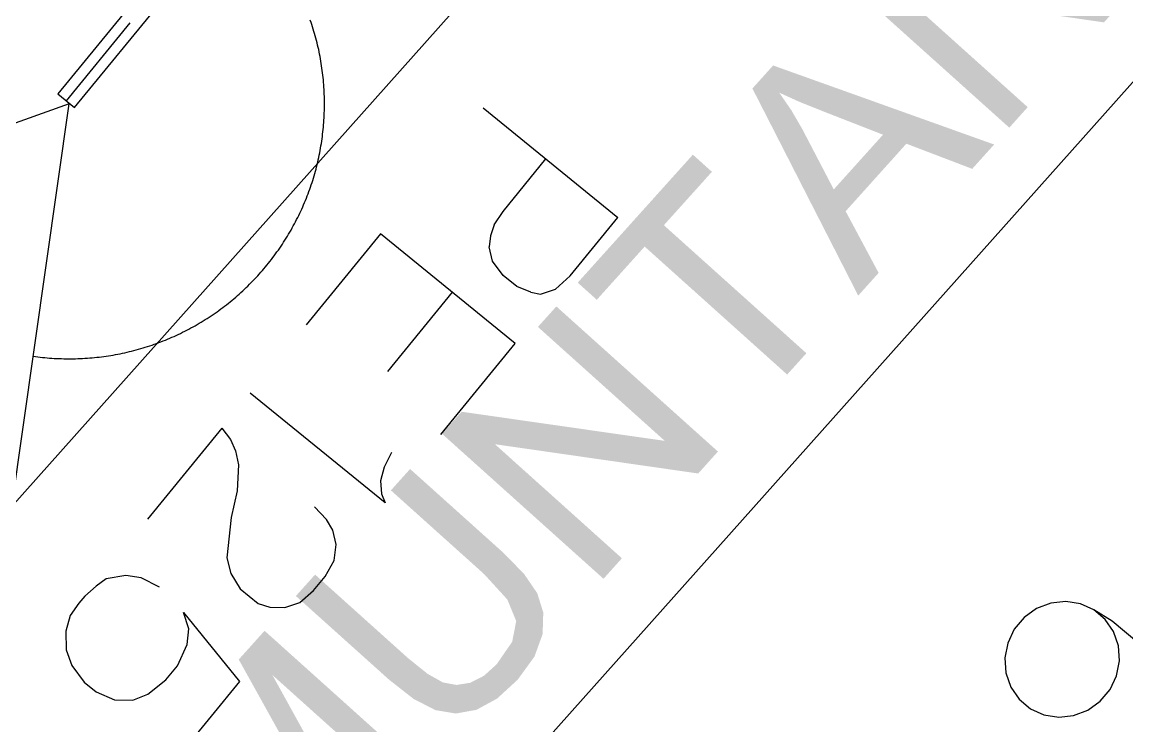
# Model space of a CAD drawing. Header units: inches. Extents: x 0.0008 to 0.0144, y 0.0003 to 0.0113.
# Drawn here: x 0.0101783 to 0.0104285, y 0.000872 to 0.0010315 of the extents above; entities that cross this region are included whole.
import ezdxf

# ---------------------------------------------------------------- set-up
doc = ezdxf.new("R2010")
doc.units = ezdxf.units.IN
doc.header["$MEASUREMENT"] = 0
doc.linetypes.add('STRICHPUNKT', pattern=[25.4, 12.7, -6.35, 0, -6.35])
doc.layers.add('Standard', color=7, linetype='Continuous')

# ---------------------------------------------------------------- blocks, each defined once
blk = doc.blocks.new('*U465')
at = {"color": 7, "linetype": 'ByBlock'}
for points in [[(0.2599227, 0.0222624), (0.259774, 0.0225301), (0.2599227, 0.0226956)], [(0.2599227, 0.0222624), (0.2599227, 0.0226956), (0.2599677, 0.0221814)], [(0.2599677, 0.0224408), (0.2599677, 0.0226551), (0.2600549, 0.0223624)], [(0.2600549, 0.0223624), (0.2600549, 0.0225767), (0.2601476, 0.0222791)], [(0.2599677, 0.0221814), (0.2599677, 0.0224408), (0.2600549, 0.0220244)], [(0.2601476, 0.0222791), (0.2601476, 0.0224934), (0.2601615, 0.0222667)], [(0.2601615, 0.0222667), (0.2601615, 0.022481), (0.2602207, 0.0222134)], [(0.2602207, 0.0222134), (0.2602207, 0.0224277), (0.2602516, 0.0221856)], [(0.2602516, 0.0221856), (0.2602516, 0.0223999), (0.2602807, 0.0221595)], [(0.2602807, 0.0221595), (0.2602807, 0.0223738), (0.2603252, 0.0221195)], [(0.2603252, 0.0221195), (0.2603252, 0.0223338), (0.2604032, 0.0220494)], [(0.2600549, 0.0220244), (0.2600549, 0.0222829), (0.2601476, 0.0218575)], [(0.2604032, 0.0220494), (0.2604032, 0.0222637), (0.2605029, 0.0219597)], [(0.2605029, 0.0219597), (0.2605029, 0.022174), (0.2607458, 0.0217414)], [(0.2601476, 0.0218575), (0.2601476, 0.0221149), (0.2601615, 0.0218327)], [(0.2601615, 0.0218327), (0.2601615, 0.0220898), (0.2602207, 0.021726)], [(0.2592917, 0.0216588), (0.2591253, 0.0218084), (0.2592917, 0.0219935)], [(0.2592917, 0.0216588), (0.2592917, 0.0219935), (0.25937, 0.0215884)], [(0.25937, 0.0218027), (0.25937, 0.0219595), (0.259774, 0.0216297)], [(0.259774, 0.0216297), (0.25937, 0.0219595), (0.259774, 0.0217841)], [(0.2602207, 0.021726), (0.2602207, 0.0219825), (0.2602516, 0.0216711)], [(0.2602516, 0.0216711), (0.2602516, 0.0219265), (0.2602807, 0.0216194)], [(0.2602807, 0.0216194), (0.2602807, 0.0218738), (0.2603252, 0.0215427)], [(0.25937, 0.0215884), (0.25937, 0.0218027), (0.259774, 0.0212253)], [(0.259774, 0.0216297), (0.259774, 0.0217841), (0.2599227, 0.021566)], [(0.2603252, 0.0213937), (0.2603252, 0.0217932), (0.2604032, 0.0213603)], [(0.2599227, 0.021566), (0.2599227, 0.0217196), (0.2599677, 0.0215467)], [(0.2599677, 0.0215467), (0.2599677, 0.0217), (0.2600549, 0.0215094)], [(0.2600549, 0.0215094), (0.2600549, 0.0216622), (0.2601476, 0.0214697)], [(0.2601476, 0.0214697), (0.2601476, 0.0216219), (0.2601615, 0.0214638)], [(0.2601615, 0.0214638), (0.2601615, 0.0216158), (0.2602207, 0.0214384)], [(0.2602207, 0.0214384), (0.2602207, 0.0215893), (0.2602516, 0.0214252)], [(0.2602516, 0.0214252), (0.2602516, 0.0215755), (0.2602807, 0.0214127)], [(0.2602807, 0.0214127), (0.2602807, 0.0215626), (0.2603252, 0.0213937)], [(0.259774, 0.0212253), (0.259774, 0.0214396), (0.2599227, 0.0210916)], [(0.2599227, 0.0210916), (0.2599227, 0.0213059), (0.2599677, 0.0210511)], [(0.2599677, 0.0210511), (0.2599677, 0.0212654), (0.2600549, 0.0209727)]]:
    blk.add_solid(points, dxfattribs=at)
at = {"color": 7, "linetype": 'ByBlock', "extrusion": (0, 0, -1)}
for points in [[(-0.2599677, 0.0221814), (-0.2599227, 0.0226956), (-0.2599677, 0.0226551)], [(-0.2600549, 0.0223624), (-0.2599677, 0.0226551), (-0.2600549, 0.0225767)], [(-0.2601476, 0.0222791), (-0.2600549, 0.0225767), (-0.2601476, 0.0224934)], [(-0.2600549, 0.0220244), (-0.2599677, 0.0224408), (-0.2600549, 0.0222829)], [(-0.2601615, 0.0222667), (-0.2601476, 0.0224934), (-0.2601615, 0.022481)], [(-0.2602207, 0.0222134), (-0.2601615, 0.022481), (-0.2602207, 0.0224277)], [(-0.2602516, 0.0221856), (-0.2602207, 0.0224277), (-0.2602516, 0.0223999)], [(-0.2602807, 0.0221595), (-0.2602516, 0.0223999), (-0.2602807, 0.0223738)], [(-0.2603252, 0.0221195), (-0.2602807, 0.0223738), (-0.2603252, 0.0223338)], [(-0.2604032, 0.0220494), (-0.2603252, 0.0223338), (-0.2604032, 0.0222637)], [(-0.2601476, 0.0218575), (-0.2600549, 0.0222829), (-0.2601476, 0.0221149)], [(-0.2605029, 0.0219597), (-0.2604032, 0.0222637), (-0.2605029, 0.022174)], [(-0.2607458, 0.0217414), (-0.2605029, 0.022174), (-0.2607458, 0.0219557)], [(-0.2601615, 0.0218327), (-0.2601476, 0.0221149), (-0.2601615, 0.0220898)], [(-0.2602207, 0.021726), (-0.2601615, 0.0220898), (-0.2602207, 0.0219825)], [(-0.25937, 0.0215884), (-0.2592917, 0.0219935), (-0.25937, 0.0219595)], [(-0.2602516, 0.0216711), (-0.2602207, 0.0219825), (-0.2602516, 0.0219265)], [(-0.2607458, 0.0217414), (-0.2607458, 0.0219557), (-0.2608524, 0.0218599)], [(-0.2602807, 0.0216194), (-0.2602516, 0.0219265), (-0.2602807, 0.0218738)], [(-0.2603252, 0.0215427), (-0.2602807, 0.0218738), (-0.2603252, 0.0217932)], [(-0.259774, 0.0212253), (-0.25937, 0.0218027), (-0.259774, 0.0214396)], [(-0.2599227, 0.021566), (-0.259774, 0.0217841), (-0.2599227, 0.0217196)], [(-0.2604032, 0.0213603), (-0.2603252, 0.0217932), (-0.2604032, 0.0216518)], [(-0.2599677, 0.0215467), (-0.2599227, 0.0217196), (-0.2599677, 0.0217)], [(-0.2600549, 0.0215094), (-0.2599677, 0.0217), (-0.2600549, 0.0216622)], [(-0.2601476, 0.0214697), (-0.2600549, 0.0216622), (-0.2601476, 0.0216219)], [(-0.2601615, 0.0214638), (-0.2601476, 0.0216219), (-0.2601615, 0.0216158)], [(-0.2602207, 0.0214384), (-0.2601615, 0.0216158), (-0.2602207, 0.0215893)], [(-0.2604032, 0.0213603), (-0.2604032, 0.0216518), (-0.2605029, 0.0214712)], [(-0.2602516, 0.0214252), (-0.2602207, 0.0215893), (-0.2602516, 0.0215755)], [(-0.2602807, 0.0214127), (-0.2602516, 0.0215755), (-0.2602807, 0.0215626)], [(-0.2603252, 0.0213937), (-0.2602807, 0.0215626), (-0.2603252, 0.0215427)], [(-0.2599227, 0.0210916), (-0.259774, 0.0214396), (-0.2599227, 0.0213059)], [(-0.2599677, 0.0210511), (-0.2599227, 0.0213059), (-0.2599677, 0.0212654)], [(-0.2600549, 0.0209727), (-0.2599677, 0.0212654), (-0.2600549, 0.021187)], [(-0.2600549, 0.0209727), (-0.2600549, 0.021187), (-0.2601476, 0.0210759)], [(-0.2601476, 0.0210759), (-0.2600549, 0.021187), (-0.2601476, 0.0211037)], [(-0.2601476, 0.0210759), (-0.2601476, 0.0211037), (-0.2601615, 0.0210913)]]:
    blk.add_solid(points, dxfattribs=at)
blk = doc.blocks.new('*U466')
at = {"color": 7, "linetype": 'ByBlock'}
for points in [[(0.2607498, 0.0234139), (0.2606495, 0.0235041), (0.2607498, 0.0236157)], [(0.2607601, 0.0234047), (0.2607498, 0.0236157), (0.2607601, 0.0236271)], [(0.2607498, 0.0234139), (0.2607498, 0.0236157), (0.2607601, 0.0234047)], [(0.2607601, 0.0234047), (0.2607601, 0.0236271), (0.2607798, 0.0233869)], [(0.2607798, 0.0233869), (0.2607798, 0.0236093), (0.2608603, 0.0233145)], [(0.2608603, 0.0233145), (0.2608603, 0.023537), (0.2609053, 0.0232742)], [(0.2609053, 0.0232742), (0.2609053, 0.0234966), (0.2609487, 0.0232351)], [(0.2609487, 0.0232351), (0.2609487, 0.0234575), (0.2610228, 0.0231685)], [(0.2610228, 0.0231685), (0.2610228, 0.0233909), (0.2610274, 0.0231644)], [(0.2610274, 0.0231644), (0.2610274, 0.0233868), (0.2611064, 0.0230934)], [(0.2611064, 0.0230934), (0.2611064, 0.0233158), (0.2611418, 0.0230616)], [(0.2611418, 0.0230616), (0.2611418, 0.023284), (0.261185, 0.0230227)], [(0.261185, 0.0230227), (0.261185, 0.0232451), (0.2611859, 0.0230219)], [(0.2611859, 0.0230219), (0.2611859, 0.0232443), (0.2612582, 0.0229426)], [(0.2612582, 0.0229426), (0.2612582, 0.0231793), (0.2612609, 0.0229397)], [(0.2612609, 0.0229397), (0.2612609, 0.0231769), (0.2612972, 0.0228999)], [(0.2612972, 0.0228999), (0.2612972, 0.0231443), (0.2613194, 0.0228756)], [(0.2613194, 0.0228756), (0.2613194, 0.0231216), (0.2613474, 0.0228077)], [(0.2613474, 0.0228077), (0.2613474, 0.0230929), (0.2613705, 0.0227515)], [(0.2602134, 0.0227965), (0.2601028, 0.0228959), (0.2602134, 0.023019)], [(0.2602134, 0.0227965), (0.2602134, 0.023019), (0.26064, 0.0224131)], [(0.2613705, 0.0224062), (0.2613474, 0.0226325), (0.2613705, 0.0227515)], [(0.26064, 0.0224131), (0.26064, 0.0226355), (0.2606495, 0.0224057)], [(0.2613474, 0.0223849), (0.2613194, 0.0225918), (0.2613474, 0.0226325)], [(0.2606495, 0.0224057), (0.2606495, 0.022627), (0.2607498, 0.0223269)], [(0.2613194, 0.0223592), (0.2612972, 0.0225596), (0.2613194, 0.0225918)], [(0.2607498, 0.0223269), (0.2607498, 0.0225368), (0.2607601, 0.0223189)], [(0.2607601, 0.0223189), (0.2607601, 0.0225286), (0.2607798, 0.0223034)], [(0.2607798, 0.0223034), (0.2607798, 0.0225127), (0.2608603, 0.022262)], [(0.2612582, 0.022304), (0.2611859, 0.0224374), (0.2612582, 0.0225028)], [(0.2612609, 0.0223054), (0.2612582, 0.0225028), (0.2612609, 0.0225067)], [(0.2612972, 0.0223388), (0.2612609, 0.0225067), (0.2612972, 0.0225596)], [(0.2608603, 0.022262), (0.2608603, 0.0224478), (0.2609053, 0.0222388)], [(0.2609053, 0.0222388), (0.2609053, 0.0224226), (0.2609487, 0.0222316)], [(0.2609487, 0.0222316), (0.2609487, 0.0223981), (0.2610228, 0.0222191)], [(0.2611064, 0.0222341), (0.2610274, 0.0223837), (0.2611064, 0.0223962)], [(0.2611418, 0.0222405), (0.2611064, 0.0223962), (0.2611418, 0.0224144)], [(0.261185, 0.0222641), (0.2611418, 0.0224144), (0.261185, 0.0224367)], [(0.2611859, 0.0222645), (0.261185, 0.0224367), (0.2611859, 0.0224374)]]:
    blk.add_solid(points, dxfattribs=at)
at = {"color": 7, "linetype": 'ByBlock', "extrusion": (0, 0, -1)}
for points in [[(-0.2607798, 0.0233869), (-0.2607601, 0.0236271), (-0.2607798, 0.0236093)], [(-0.2608603, 0.0233145), (-0.2607798, 0.0236093), (-0.2608603, 0.023537)], [(-0.2609053, 0.0232742), (-0.2608603, 0.023537), (-0.2609053, 0.0234966)], [(-0.2609487, 0.0232351), (-0.2609053, 0.0234966), (-0.2609487, 0.0234575)], [(-0.2610228, 0.0231685), (-0.2609487, 0.0234575), (-0.2610228, 0.0233909)], [(-0.2610274, 0.0231644), (-0.2610228, 0.0233909), (-0.2610274, 0.0233868)], [(-0.2611064, 0.0230934), (-0.2610274, 0.0233868), (-0.2611064, 0.0233158)], [(-0.2611418, 0.0230616), (-0.2611064, 0.0233158), (-0.2611418, 0.023284)], [(-0.261185, 0.0230227), (-0.2611418, 0.023284), (-0.261185, 0.0232451)], [(-0.2611859, 0.0230219), (-0.261185, 0.0232451), (-0.2611859, 0.0232443)], [(-0.2612582, 0.0229426), (-0.2611859, 0.0232443), (-0.2612582, 0.0231793)], [(-0.2612609, 0.0229397), (-0.2612582, 0.0231793), (-0.2612609, 0.0231769)], [(-0.2612972, 0.0228999), (-0.2612609, 0.0231769), (-0.2612972, 0.0231443)], [(-0.2613194, 0.0228756), (-0.2612972, 0.0231443), (-0.2613194, 0.0231216)], [(-0.2613474, 0.0228077), (-0.2613194, 0.0231216), (-0.2613474, 0.0230929)], [(-0.2613705, 0.0227515), (-0.2613474, 0.0230929), (-0.2613705, 0.0230692)], [(-0.26064, 0.0224131), (-0.2602134, 0.023019), (-0.26064, 0.0226355)], [(-0.2613705, 0.0224062), (-0.2613705, 0.0230692), (-0.2613789, 0.0224139)], [(-0.2613789, 0.0224139), (-0.2613705, 0.0230692), (-0.2613789, 0.0230606)], [(-0.2613789, 0.0224139), (-0.2613789, 0.0230606), (-0.2614154, 0.0224641)], [(-0.2614154, 0.0224641), (-0.2613789, 0.0230606), (-0.2614154, 0.0230232)], [(-0.2614154, 0.0224641), (-0.2614154, 0.0230232), (-0.2614757, 0.0225471)], [(-0.2614757, 0.0225471), (-0.2614154, 0.0230232), (-0.2614757, 0.0229351)], [(-0.2614757, 0.0225471), (-0.2614757, 0.0229351), (-0.2614912, 0.0225901)], [(-0.2614912, 0.0225901), (-0.2614757, 0.0229351), (-0.2614912, 0.0229125)], [(-0.2614912, 0.0225901), (-0.2614912, 0.0229125), (-0.2615225, 0.0226768)], [(-0.2615225, 0.0226768), (-0.2614912, 0.0229125), (-0.2615225, 0.0228128)], [(-0.2615225, 0.0226768), (-0.2615225, 0.0228128), (-0.2615262, 0.0228009)], [(-0.2606495, 0.0224057), (-0.26064, 0.0226355), (-0.2606495, 0.022627)], [(-0.2613474, 0.0223849), (-0.2613474, 0.0226325), (-0.2613705, 0.0224062)], [(-0.2607498, 0.0223269), (-0.2606495, 0.022627), (-0.2607498, 0.0225368)], [(-0.2613194, 0.0223592), (-0.2613194, 0.0225918), (-0.2613474, 0.0223849)], [(-0.2607601, 0.0223189), (-0.2607498, 0.0225368), (-0.2607601, 0.0225286)], [(-0.2607798, 0.0223034), (-0.2607601, 0.0225286), (-0.2607798, 0.0225127)], [(-0.2608603, 0.022262), (-0.2607798, 0.0225127), (-0.2608603, 0.0224478)], [(-0.2612582, 0.022304), (-0.2612582, 0.0225028), (-0.2612609, 0.0223054)], [(-0.2612609, 0.0223054), (-0.2612609, 0.0225067), (-0.2612972, 0.0223388)], [(-0.2612972, 0.0223388), (-0.2612972, 0.0225596), (-0.2613194, 0.0223592)], [(-0.2609053, 0.0222388), (-0.2608603, 0.0224478), (-0.2609053, 0.0224226)], [(-0.2609487, 0.0222316), (-0.2609053, 0.0224226), (-0.2609487, 0.0223981)], [(-0.2610228, 0.0222191), (-0.2609487, 0.0223981), (-0.2610228, 0.0223845)], [(-0.2610228, 0.0222191), (-0.2610228, 0.0223845), (-0.2610274, 0.0222199)], [(-0.2610274, 0.0222199), (-0.2610228, 0.0223845), (-0.2610274, 0.0223837)], [(-0.2610274, 0.0222199), (-0.2610274, 0.0223837), (-0.2611064, 0.0222341)], [(-0.2611064, 0.0222341), (-0.2611064, 0.0223962), (-0.2611418, 0.0222405)], [(-0.2611418, 0.0222405), (-0.2611418, 0.0224144), (-0.261185, 0.0222641)], [(-0.261185, 0.0222641), (-0.261185, 0.0224367), (-0.2611859, 0.0222645)], [(-0.2611859, 0.0222645), (-0.2611859, 0.0224374), (-0.2612582, 0.022304)]]:
    blk.add_solid(points, dxfattribs=at)
blk = doc.blocks.new('*U467')
at = {"color": 7, "linetype": 'ByBlock'}
for points in [[(0.2616014, 0.0243497), (0.2614953, 0.0244451), (0.2616014, 0.0245631)], [(0.2616014, 0.0243497), (0.2616014, 0.0245631), (0.2618726, 0.0241059)], [(0.2618726, 0.0241059), (0.2618726, 0.0243194), (0.2619787, 0.0240105)], [(0.2619787, 0.0240105), (0.2619787, 0.024224), (0.2622252, 0.023789)], [(0.2622252, 0.0236289), (0.2622252, 0.0240024), (0.2624176, 0.0236012)], [(0.2610564, 0.0237285), (0.2609429, 0.0238306), (0.2610564, 0.0239569)], [(0.2610564, 0.0237285), (0.2610564, 0.0239569), (0.2612482, 0.0235562)], [(0.2612482, 0.0237697), (0.2612482, 0.0239293), (0.2614953, 0.0237341)], [(0.2614953, 0.0237341), (0.2612482, 0.0239293), (0.2614953, 0.0238938)], [(0.2614953, 0.0237341), (0.2614953, 0.0238938), (0.2616014, 0.0237188)], [(0.2616014, 0.0237188), (0.2616014, 0.0238786), (0.2618726, 0.0236797)], [(0.2618726, 0.0236797), (0.2616014, 0.0238786), (0.2618726, 0.0238396)], [(0.2618726, 0.0236797), (0.2618726, 0.0238396), (0.2619787, 0.0236644)], [(0.2619787, 0.0236644), (0.2619787, 0.0238244), (0.2622252, 0.0236289)], [(0.2622252, 0.0236289), (0.2619787, 0.0238244), (0.2622252, 0.023789)], [(0.2612482, 0.0235562), (0.2612482, 0.0237697), (0.2614953, 0.0233341)], [(0.2614953, 0.0233341), (0.2614953, 0.0235475), (0.2616014, 0.0232387)], [(0.2616014, 0.0232387), (0.2616014, 0.0234522), (0.2618726, 0.022995)]]:
    blk.add_solid(points, dxfattribs=at)
at = {"color": 7, "linetype": 'ByBlock', "extrusion": (0, 0, -1)}
for points in [[(-0.2618726, 0.0241059), (-0.2616014, 0.0245631), (-0.2618726, 0.0243194)], [(-0.2619787, 0.0240105), (-0.2618726, 0.0243194), (-0.2619787, 0.024224)], [(-0.2622252, 0.023789), (-0.2619787, 0.024224), (-0.2622252, 0.0240024)], [(-0.2624176, 0.0236012), (-0.2622252, 0.0240024), (-0.2624176, 0.0238295)], [(-0.2612482, 0.0235562), (-0.2610564, 0.0239569), (-0.2612482, 0.0239293)], [(-0.2616014, 0.0237188), (-0.2614953, 0.0238938), (-0.2616014, 0.0238786)], [(-0.2619787, 0.0236644), (-0.2618726, 0.0238396), (-0.2619787, 0.0238244)], [(-0.2624176, 0.0236012), (-0.2624176, 0.0238295), (-0.2625311, 0.0237275)], [(-0.2614953, 0.0233341), (-0.2612482, 0.0237697), (-0.2614953, 0.0235475)], [(-0.2616014, 0.0232387), (-0.2614953, 0.0235475), (-0.2616014, 0.0234522)], [(-0.2618726, 0.022995), (-0.2616014, 0.0234522), (-0.2618726, 0.0232084)], [(-0.2618726, 0.022995), (-0.2618726, 0.0232084), (-0.2619787, 0.023113)]]:
    blk.add_solid(points, dxfattribs=at)
blk = doc.blocks.new('*U468')
at = {"color": 7, "linetype": 'ByBlock'}
for points in [[(0.2623868, 0.0252162), (0.26222, 0.0252514), (0.2623868, 0.0254369)], [(0.26222, 0.0248083), (0.2621095, 0.0251283), (0.26222, 0.0252514)], [(0.2621095, 0.0249077), (0.2621095, 0.0251283), (0.26222, 0.0248083)], [(0.26222, 0.0248083), (0.26222, 0.0250307), (0.2623868, 0.0246584)], [(0.2618341, 0.0246014), (0.2618341, 0.024822), (0.2621095, 0.0249077)], [(0.2623868, 0.0246584), (0.2623868, 0.0248808), (0.2624965, 0.0245598)], [(0.2618341, 0.0246014), (0.2617244, 0.0247), (0.2618341, 0.024822)], [(0.2624965, 0.0245598), (0.2624965, 0.0247822), (0.2629294, 0.0241707)]]:
    blk.add_solid(points, dxfattribs=at)
at = {"color": 7, "linetype": 'ByBlock', "extrusion": (0, 0, -1)}
for points in [[(-0.2623868, 0.0252162), (-0.2623868, 0.0254369), (-0.2624965, 0.0253383)], [(-0.26222, 0.0250307), (-0.26222, 0.0252514), (-0.2623868, 0.0252162)], [(-0.2621095, 0.0249077), (-0.2618341, 0.024822), (-0.2621095, 0.0251283)], [(-0.2623868, 0.0246584), (-0.26222, 0.0250307), (-0.2623868, 0.0248808)], [(-0.2624965, 0.0245598), (-0.2623868, 0.0248808), (-0.2624965, 0.0247822)], [(-0.2629294, 0.0241707), (-0.2624965, 0.0247822), (-0.2629294, 0.0243931)], [(-0.2629294, 0.0241707), (-0.2629294, 0.0243931), (-0.26304, 0.0242937)]]:
    blk.add_solid(points, dxfattribs=at)
blk = doc.blocks.new('*U469')
at = {"color": 7, "linetype": 'ByBlock'}
for points in [[(0.2628485, 0.0255848), (0.2627294, 0.025818), (0.2628485, 0.0259505)], [(0.2628485, 0.0255848), (0.2628485, 0.0259505), (0.262884, 0.0255152)], [(0.262884, 0.0257937), (0.262884, 0.0259378), (0.262954, 0.0257619)], [(0.262954, 0.0257619), (0.262954, 0.0259127), (0.2629948, 0.0257434)], [(0.2629948, 0.0257434), (0.2629948, 0.0258982), (0.2630165, 0.0257346)], [(0.2630165, 0.0257346), (0.2630165, 0.0258904), (0.263136, 0.0256864)], [(0.263136, 0.0256864), (0.263136, 0.0258476), (0.2631975, 0.0256625)], [(0.2631975, 0.0256625), (0.2631975, 0.0258256), (0.2632658, 0.0256358)], [(0.262884, 0.0255152), (0.262884, 0.0257937), (0.262954, 0.025378)], [(0.2632658, 0.0256358), (0.2632658, 0.0258012), (0.2633382, 0.0256076)], [(0.2633382, 0.0256076), (0.2633382, 0.0257753), (0.2634556, 0.0255618)], [(0.262954, 0.025378), (0.262954, 0.0256918), (0.2629948, 0.0252981)], [(0.2634556, 0.0255618), (0.2634556, 0.0257333), (0.2634807, 0.025552)], [(0.2629948, 0.0252981), (0.2629948, 0.0256215), (0.2630165, 0.0252555)], [(0.2636152, 0.0255), (0.2636152, 0.0256761), (0.2639941, 0.0253552)], [(0.2639941, 0.0253552), (0.2636152, 0.0256761), (0.2639941, 0.0255405)], [(0.2630165, 0.0252555), (0.2630165, 0.025584), (0.263136, 0.0250214)], [(0.2634556, 0.0253223), (0.2633382, 0.0253933), (0.2634556, 0.0255239)], [(0.2634807, 0.0253503), (0.2634556, 0.0255239), (0.2634807, 0.025552)], [(0.2633382, 0.0251917), (0.2632658, 0.0253128), (0.2633382, 0.0253933)], [(0.263136, 0.0250214), (0.263136, 0.0253547), (0.2631975, 0.0249011)], [(0.2632658, 0.0247672), (0.2631975, 0.0252368), (0.2632658, 0.0253128)], [(0.2631975, 0.0249011), (0.2631975, 0.0252368), (0.2632658, 0.0247672)], [(0.2632658, 0.0247672), (0.2632658, 0.0251112), (0.2633382, 0.0246254)]]:
    blk.add_solid(points, dxfattribs=at)
at = {"color": 7, "linetype": 'ByBlock', "extrusion": (0, 0, -1)}
for points in [[(-0.262884, 0.0255152), (-0.2628485, 0.0259505), (-0.262884, 0.0259378)], [(-0.262954, 0.0257619), (-0.262884, 0.0259378), (-0.262954, 0.0259127)], [(-0.2629948, 0.0257434), (-0.262954, 0.0259127), (-0.2629948, 0.0258982)], [(-0.2630165, 0.0257346), (-0.2629948, 0.0258982), (-0.2630165, 0.0258904)], [(-0.263136, 0.0256864), (-0.2630165, 0.0258904), (-0.263136, 0.0258476)], [(-0.2631975, 0.0256625), (-0.263136, 0.0258476), (-0.2631975, 0.0258256)], [(-0.2632658, 0.0256358), (-0.2631975, 0.0258256), (-0.2632658, 0.0258012)], [(-0.262954, 0.025378), (-0.262884, 0.0257937), (-0.262954, 0.0256918)], [(-0.2633382, 0.0256076), (-0.2632658, 0.0258012), (-0.2633382, 0.0257753)], [(-0.2634556, 0.0255618), (-0.2633382, 0.0257753), (-0.2634556, 0.0257333)], [(-0.2629948, 0.0252981), (-0.262954, 0.0256918), (-0.2629948, 0.0256215)], [(-0.2634807, 0.025552), (-0.2634556, 0.0257333), (-0.2634807, 0.0257243)], [(-0.2634807, 0.0253503), (-0.2634807, 0.0257243), (-0.2636152, 0.0255)], [(-0.2636152, 0.0255), (-0.2634807, 0.0257243), (-0.2636152, 0.0256761)], [(-0.2630165, 0.0252555), (-0.2629948, 0.0256215), (-0.2630165, 0.025584)], [(-0.263136, 0.0250214), (-0.2630165, 0.025584), (-0.263136, 0.0253547)], [(-0.2634556, 0.0253223), (-0.2634556, 0.0255239), (-0.2634807, 0.0253503)], [(-0.2639941, 0.0253552), (-0.2639941, 0.0255405), (-0.2641202, 0.0254954)], [(-0.2633382, 0.0251917), (-0.2633382, 0.0253933), (-0.2634556, 0.0253223)], [(-0.2631975, 0.0249011), (-0.263136, 0.0253547), (-0.2631975, 0.0252368)], [(-0.2632658, 0.0251112), (-0.2632658, 0.0253128), (-0.2633382, 0.0251917)], [(-0.2633382, 0.0246254), (-0.2632658, 0.0251112), (-0.2633382, 0.0249758)], [(-0.2633382, 0.0246254), (-0.2633382, 0.0249758), (-0.2634556, 0.0247561)]]:
    blk.add_solid(points, dxfattribs=at)
blk = doc.blocks.new('*U470')
at = {"color": 7, "linetype": 'ByBlock'}
for points in [[(0.2639361, 0.0269471), (0.26383, 0.0270425), (0.2639361, 0.0271606)], [(0.2639361, 0.0269471), (0.2639361, 0.0271606), (0.2642073, 0.0267034)], [(0.2642073, 0.0267034), (0.2642073, 0.0269168), (0.2643134, 0.026608)], [(0.2643134, 0.026608), (0.2643134, 0.0268214), (0.2645599, 0.0263864)], [(0.2645599, 0.0262264), (0.2645599, 0.0265998), (0.2647523, 0.0261987)], [(0.2633912, 0.026326), (0.2632777, 0.026428), (0.2633912, 0.0265543)], [(0.2633912, 0.026326), (0.2633912, 0.0265543), (0.2635829, 0.0261536)], [(0.2635829, 0.0263671), (0.2635829, 0.0265267), (0.26383, 0.0263315)], [(0.26383, 0.0263315), (0.2635829, 0.0265267), (0.26383, 0.0264912)], [(0.26383, 0.0263315), (0.26383, 0.0264912), (0.2639361, 0.0263162)], [(0.2639361, 0.0263162), (0.2639361, 0.026476), (0.2642073, 0.0262772)], [(0.2642073, 0.0262772), (0.2639361, 0.026476), (0.2642073, 0.026437)], [(0.2642073, 0.0262772), (0.2642073, 0.026437), (0.2643134, 0.0262619)], [(0.2643134, 0.0262619), (0.2643134, 0.0264218), (0.2645599, 0.0262264)], [(0.2645599, 0.0262264), (0.2643134, 0.0264218), (0.2645599, 0.0263864)], [(0.2635829, 0.0261536), (0.2635829, 0.0263671), (0.26383, 0.0259315)], [(0.26383, 0.0259315), (0.26383, 0.026145), (0.2639361, 0.0258361)], [(0.2639361, 0.0258361), (0.2639361, 0.0260496), (0.2642073, 0.0255924)]]:
    blk.add_solid(points, dxfattribs=at)
at = {"color": 7, "linetype": 'ByBlock', "extrusion": (0, 0, -1)}
for points in [[(-0.2642073, 0.0267034), (-0.2639361, 0.0271606), (-0.2642073, 0.0269168)], [(-0.2643134, 0.026608), (-0.2642073, 0.0269168), (-0.2643134, 0.0268214)], [(-0.2645599, 0.0263864), (-0.2643134, 0.0268214), (-0.2645599, 0.0265998)], [(-0.2647523, 0.0261987), (-0.2645599, 0.0265998), (-0.2647523, 0.026427)], [(-0.2635829, 0.0261536), (-0.2633912, 0.0265543), (-0.2635829, 0.0265267)], [(-0.2639361, 0.0263162), (-0.26383, 0.0264912), (-0.2639361, 0.026476)], [(-0.2643134, 0.0262619), (-0.2642073, 0.026437), (-0.2643134, 0.0264218)], [(-0.2647523, 0.0261987), (-0.2647523, 0.026427), (-0.2648658, 0.0263249)], [(-0.26383, 0.0259315), (-0.2635829, 0.0263671), (-0.26383, 0.026145)], [(-0.2639361, 0.0258361), (-0.26383, 0.026145), (-0.2639361, 0.0260496)], [(-0.2642073, 0.0255924), (-0.2639361, 0.0260496), (-0.2642073, 0.0258058)], [(-0.2642073, 0.0255924), (-0.2642073, 0.0258058), (-0.2643134, 0.0257104)]]:
    blk.add_solid(points, dxfattribs=at)

msp = doc.modelspace()

# ---------------------------------------------------------------- linework, layer by layer
at = {"layer": 'Standard', "color": 4, "linetype": 'STRICHPUNKT'}
msp.add_line((0.01000632, 0.00054262), (0.01431137, 0.00537433), dxfattribs=at)
at = {"layer": 'Standard', "color": 2, "linetype": 'ByBlock'}
msp.add_line((0.01303931, 0.00413544), (0.00992559, 0.0006408), dxfattribs=at)
at = {"layer": 'Standard', "color": 51, "linetype": 'ByBlock'}
for p, q in [((0.01019015, 0.00101212), (0.0103983, 0.00126673)), ((0.01034202, 0.00120565), (0.01018634, 0.00101523)), ((0.01024371, 0.00103145), (0.01024354, 0.00103195)), ((0.01024388, 0.00103094), (0.01024371, 0.00103145)), ((0.01024405, 0.00103043), (0.01024388, 0.00103094)), ((0.01024421, 0.00102992), (0.01024405, 0.00103043)), ((0.01024436, 0.00102941), (0.01024421, 0.00102992)), ((0.01024451, 0.00102889), (0.01024436, 0.00102941)), ((0.01024466, 0.00102838), (0.01024451, 0.00102889)), ((0.0102448, 0.00102786), (0.01024466, 0.00102838)), ((0.01024493, 0.00102734), (0.0102448, 0.00102786)), ((0.01024506, 0.00102682), (0.01024493, 0.00102734)), ((0.01024519, 0.0010263), (0.01024506, 0.00102682)), ((0.01024531, 0.00102578), (0.01024519, 0.0010263)), ((0.01024543, 0.00102526), (0.01024531, 0.00102578)), ((0.01024554, 0.00102473), (0.01024543, 0.00102526)), ((0.01024564, 0.00102421), (0.01024554, 0.00102473)), ((0.01024574, 0.00102368), (0.01024564, 0.00102421)), ((0.01024584, 0.00102316), (0.01024574, 0.00102368)), ((0.01024593, 0.00102263), (0.01024584, 0.00102316)), ((0.01024602, 0.0010221), (0.01024593, 0.00102263)), ((0.0102461, 0.00102157), (0.01024602, 0.0010221)), ((0.01024618, 0.00102104), (0.0102461, 0.00102157)), ((0.01024625, 0.00102051), (0.01024618, 0.00102104)), ((0.01024632, 0.00101998), (0.01024625, 0.00102051)), ((0.01024638, 0.00101945), (0.01024632, 0.00101998)), ((0.01024644, 0.00101891), (0.01024638, 0.00101945)), ((0.01024649, 0.00101838), (0.01024644, 0.00101891)), ((0.01024654, 0.00101785), (0.01024649, 0.00101838)), ((0.01024658, 0.00101731), (0.01024654, 0.00101785)), ((0.01024662, 0.00101678), (0.01024658, 0.00101731)), ((0.01024665, 0.00101624), (0.01024662, 0.00101678)), ((0.01024668, 0.00101571), (0.01024665, 0.00101624)), ((0.01018634, 0.00101523), (0.01019015, 0.00101212)), ((0.0102467, 0.00101518), (0.01024668, 0.00101571)), ((0.01024672, 0.00101464), (0.0102467, 0.00101518)), ((0.01024673, 0.0010141), (0.01024672, 0.00101464)), ((0.01024674, 0.00101357), (0.01024673, 0.0010141)), ((0.01024675, 0.00101303), (0.01024674, 0.00101357)), ((0.01018895, 0.00101297), (0.01008423, 0.00097551)), ((0.01017318, 0.000903), (0.01018895, 0.00101297)), ((0.01024671, 0.00101089), (0.01024672, 0.00101143)), ((0.01024672, 0.00101143), (0.01024674, 0.00101196)), ((0.01024674, 0.0010125), (0.01024675, 0.00101303)), ((0.01024674, 0.00101196), (0.01024674, 0.0010125)), ((0.01028268, 0.0010121), (0.0103132, 0.00098722)), ((0.01024655, 0.00100822), (0.01024659, 0.00100875)), ((0.01024659, 0.00100875), (0.01024663, 0.00100929)), ((0.01024663, 0.00100929), (0.01024666, 0.00100982)), ((0.01024666, 0.00100982), (0.01024669, 0.00101036)), ((0.01024669, 0.00101036), (0.01024671, 0.00101089)), ((0.01024627, 0.00100556), (0.01024633, 0.00100609)), ((0.01024633, 0.00100609), (0.01024639, 0.00100662)), ((0.01024639, 0.00100662), (0.01024645, 0.00100715)), ((0.01024645, 0.00100715), (0.0102465, 0.00100769)), ((0.0102465, 0.00100769), (0.01024655, 0.00100822)), ((0.01024595, 0.00100344), (0.01024604, 0.00100397)), ((0.01024604, 0.00100397), (0.01024612, 0.0010045)), ((0.01024612, 0.0010045), (0.0102462, 0.00100503)), ((0.0102462, 0.00100503), (0.01024627, 0.00100556)), ((0.01024545, 0.00100081), (0.01024556, 0.00100133)), ((0.01024556, 0.00100133), (0.01024567, 0.00100186)), ((0.01024567, 0.00100186), (0.01024577, 0.00100238)), ((0.01024577, 0.00100238), (0.01024586, 0.00100291)), ((0.01024586, 0.00100291), (0.01024595, 0.00100344)), ((0.01024483, 0.0009982), (0.01024496, 0.00099872)), ((0.01024496, 0.00099872), (0.01024509, 0.00099924)), ((0.01024509, 0.00099924), (0.01024522, 0.00099976)), ((0.01024522, 0.00099976), (0.01024534, 0.00100028)), ((0.01024534, 0.00100028), (0.01024545, 0.00100081)), ((0.01028722, 0.00098859), (0.01029692, 0.00100049)), ((0.01024408, 0.00099563), (0.01024424, 0.00099614)), ((0.01024424, 0.00099614), (0.01024439, 0.00099666)), ((0.01024439, 0.00099666), (0.01024454, 0.00099717)), ((0.01024454, 0.00099717), (0.01024469, 0.00099769)), ((0.01024469, 0.00099769), (0.01024483, 0.0009982)), ((0.01024322, 0.0009931), (0.0102434, 0.0009936)), ((0.0102434, 0.0009936), (0.01024358, 0.00099411)), ((0.01024358, 0.00099411), (0.01024375, 0.00099461)), ((0.01024375, 0.00099461), (0.01024392, 0.00099512)), ((0.01024392, 0.00099512), (0.01024408, 0.00099563)), ((0.01024224, 0.00099061), (0.01024245, 0.0009911)), ((0.01024245, 0.0009911), (0.01024265, 0.0009916)), ((0.01024265, 0.0009916), (0.01024284, 0.0009921)), ((0.01024284, 0.0009921), (0.01024303, 0.0009926)), ((0.01024303, 0.0009926), (0.01024322, 0.0009931)), ((0.01024115, 0.00098816), (0.01024138, 0.00098865)), ((0.01024138, 0.00098865), (0.0102416, 0.00098913)), ((0.0102416, 0.00098913), (0.01024182, 0.00098962)), ((0.01024182, 0.00098962), (0.01024203, 0.00099011)), ((0.01024203, 0.00099011), (0.01024224, 0.00099061)), ((0.01028521, 0.00098552), (0.01028722, 0.00098859)), ((0.01023994, 0.00098577), (0.01024019, 0.00098624)), ((0.01024019, 0.00098624), (0.01024044, 0.00098672)), ((0.01024044, 0.00098672), (0.01024068, 0.0009872)), ((0.01024068, 0.0009872), (0.01024092, 0.00098768)), ((0.01024092, 0.00098768), (0.01024115, 0.00098816)), ((0.01030242, 0.000974), (0.0103132, 0.00098722)), ((0.01023863, 0.00098344), (0.0102389, 0.0009839)), ((0.0102389, 0.0009839), (0.01023917, 0.00098436)), ((0.01023917, 0.00098436), (0.01023943, 0.00098483)), ((0.01023943, 0.00098483), (0.01023969, 0.0009853)), ((0.01023969, 0.0009853), (0.01023994, 0.00098577)), ((0.0102594, 0.00098353), (0.01024258, 0.0009629)), ((0.01028991, 0.00095866), (0.0102594, 0.00098353)), ((0.01028521, 0.00098552), (0.01028436, 0.00098308)), ((0.01023691, 0.00098072), (0.01023721, 0.00098117)), ((0.01023721, 0.00098117), (0.0102375, 0.00098162)), ((0.0102375, 0.00098162), (0.01023779, 0.00098207)), ((0.01023779, 0.00098207), (0.01023807, 0.00098252)), ((0.01023807, 0.00098252), (0.01023835, 0.00098298)), ((0.01023835, 0.00098298), (0.01023863, 0.00098344)), ((0.01028436, 0.00098308), (0.01028408, 0.00098058)), ((0.01023504, 0.00097811), (0.01023536, 0.00097854)), ((0.01023536, 0.00097854), (0.01023568, 0.00097897)), ((0.01023568, 0.00097897), (0.01023599, 0.0009794)), ((0.01023599, 0.0009794), (0.0102363, 0.00097984)), ((0.0102363, 0.00097984), (0.01023661, 0.00098028)), ((0.01023661, 0.00098028), (0.01023691, 0.00098072)), ((0.01028482, 0.00097734), (0.01028408, 0.00098058)), ((0.01023304, 0.0009756), (0.01023338, 0.00097601)), ((0.01023338, 0.00097601), (0.01023372, 0.00097642)), ((0.01023372, 0.00097642), (0.01023406, 0.00097684)), ((0.01023406, 0.00097684), (0.01023439, 0.00097726)), ((0.01023439, 0.00097726), (0.01023472, 0.00097768)), ((0.01023472, 0.00097768), (0.01023504, 0.00097811)), ((0.01028723, 0.00097406), (0.01028482, 0.00097734)), ((0.01023089, 0.00097321), (0.01023126, 0.0009736)), ((0.01023126, 0.0009736), (0.01023162, 0.00097399)), ((0.01023162, 0.00097399), (0.01023198, 0.00097439)), ((0.01023198, 0.00097439), (0.01023233, 0.00097479)), ((0.01023233, 0.00097479), (0.01023269, 0.00097519)), ((0.01023269, 0.00097519), (0.01023304, 0.0009756)), ((0.01029028, 0.00097157), (0.01028723, 0.00097406)), ((0.01029911, 0.00097098), (0.01030242, 0.000974)), ((0.01022862, 0.00097094), (0.010229, 0.00097131)), ((0.010229, 0.00097131), (0.01022939, 0.00097168)), ((0.01022939, 0.00097168), (0.01022977, 0.00097206)), ((0.01022977, 0.00097206), (0.01023015, 0.00097244)), ((0.01023015, 0.00097244), (0.01023052, 0.00097282)), ((0.01023052, 0.00097282), (0.01023089, 0.00097321)), ((0.01029347, 0.00097029), (0.01029028, 0.00097157)), ((0.01029795, 0.0009706), (0.01029911, 0.00097098)), ((0.01022581, 0.00096846), (0.01022622, 0.0009688)), ((0.01022622, 0.0009688), (0.01022663, 0.00096915)), ((0.01022663, 0.00096915), (0.01022703, 0.0009695)), ((0.01022703, 0.0009695), (0.01022743, 0.00096985)), ((0.01022743, 0.00096985), (0.01022783, 0.00097021)), ((0.01022783, 0.00097021), (0.01022822, 0.00097057)), ((0.01022822, 0.00097057), (0.01022862, 0.00097094)), ((0.01027567, 0.00097027), (0.01026101, 0.00095228)), ((0.01029347, 0.00097029), (0.01029564, 0.00096984)), ((0.01029564, 0.00096984), (0.01029795, 0.0009706)), ((0.01022241, 0.00096585), (0.01022284, 0.00096616)), ((0.01022284, 0.00096616), (0.01022328, 0.00096648)), ((0.01022328, 0.00096648), (0.01022371, 0.0009668)), ((0.01022371, 0.0009668), (0.01022413, 0.00096712)), ((0.01022413, 0.00096712), (0.01022456, 0.00096745)), ((0.01022456, 0.00096745), (0.01022498, 0.00096778)), ((0.01022498, 0.00096778), (0.01022539, 0.00096812)), ((0.01022539, 0.00096812), (0.01022581, 0.00096846)), ((0.01021837, 0.00096323), (0.01021883, 0.0009635)), ((0.01021883, 0.0009635), (0.01021928, 0.00096378)), ((0.01021928, 0.00096378), (0.01021974, 0.00096406)), ((0.01021974, 0.00096406), (0.01022019, 0.00096435)), ((0.01022019, 0.00096435), (0.01022064, 0.00096464)), ((0.01022064, 0.00096464), (0.01022109, 0.00096494)), ((0.01022109, 0.00096494), (0.01022153, 0.00096524)), ((0.01022153, 0.00096524), (0.01022197, 0.00096554)), ((0.01022197, 0.00096554), (0.01022241, 0.00096585)), ((0.01021412, 0.00096095), (0.0102146, 0.00096118)), ((0.0102146, 0.00096118), (0.01021508, 0.00096142)), ((0.01021508, 0.00096142), (0.01021556, 0.00096167)), ((0.01021556, 0.00096167), (0.01021603, 0.00096192)), ((0.01021603, 0.00096192), (0.0102165, 0.00096217)), ((0.0102165, 0.00096217), (0.01021697, 0.00096243)), ((0.01021697, 0.00096243), (0.01021744, 0.00096269)), ((0.01021744, 0.00096269), (0.01021791, 0.00096296)), ((0.01021791, 0.00096296), (0.01021837, 0.00096323)), ((0.01020769, 0.0009583), (0.01020819, 0.00095848)), ((0.01020819, 0.00095848), (0.0102087, 0.00095866)), ((0.0102087, 0.00095866), (0.0102092, 0.00095884)), ((0.0102092, 0.00095884), (0.0102097, 0.00095903)), ((0.0102097, 0.00095903), (0.0102102, 0.00095923)), ((0.0102102, 0.00095923), (0.0102107, 0.00095943)), ((0.0102107, 0.00095943), (0.01021119, 0.00095963)), ((0.01021119, 0.00095963), (0.01021168, 0.00095984)), ((0.01021168, 0.00095984), (0.01021218, 0.00096005)), ((0.01021218, 0.00096005), (0.01021267, 0.00096027)), ((0.01021267, 0.00096027), (0.01021315, 0.00096049)), ((0.01021315, 0.00096049), (0.01021364, 0.00096072)), ((0.01021364, 0.00096072), (0.01021412, 0.00096095)), ((0.0102731, 0.00093803), (0.01028991, 0.00095866)), ((0.01019835, 0.00095595), (0.01019888, 0.00095604)), ((0.01019888, 0.00095604), (0.01019941, 0.00095613)), ((0.01019941, 0.00095613), (0.01019993, 0.00095623)), ((0.01019993, 0.00095623), (0.01020046, 0.00095634)), ((0.01020046, 0.00095634), (0.01020098, 0.00095645)), ((0.01020098, 0.00095645), (0.0102015, 0.00095656)), ((0.0102015, 0.00095656), (0.01020203, 0.00095668)), ((0.01020203, 0.00095668), (0.01020255, 0.0009568)), ((0.01020255, 0.0009568), (0.01020307, 0.00095693)), ((0.01020307, 0.00095693), (0.01020359, 0.00095706)), ((0.01020359, 0.00095706), (0.0102041, 0.0009572)), ((0.0102041, 0.0009572), (0.01020462, 0.00095734)), ((0.01020462, 0.00095734), (0.01020513, 0.00095749)), ((0.01020513, 0.00095749), (0.01020565, 0.00095764)), ((0.01020565, 0.00095764), (0.01020616, 0.0009578)), ((0.01020616, 0.0009578), (0.01020667, 0.00095796)), ((0.01020667, 0.00095796), (0.01020718, 0.00095813)), ((0.01020718, 0.00095813), (0.01020769, 0.0009583)), ((0.01018075, 0.00095577), (0.01018128, 0.00095569)), ((0.01018128, 0.00095569), (0.01018181, 0.00095562)), ((0.01018181, 0.00095562), (0.01018234, 0.00095556)), ((0.01018234, 0.00095556), (0.01018287, 0.0009555)), ((0.01018287, 0.0009555), (0.01018341, 0.00095545)), ((0.01018341, 0.00095545), (0.01018394, 0.0009554)), ((0.01018394, 0.0009554), (0.01018447, 0.00095535)), ((0.01018447, 0.00095535), (0.01018501, 0.00095532)), ((0.01018501, 0.00095532), (0.01018554, 0.00095528)), ((0.01018554, 0.00095528), (0.01018608, 0.00095525)), ((0.01018608, 0.00095525), (0.01018661, 0.00095523)), ((0.01018661, 0.00095523), (0.01018715, 0.00095521)), ((0.01018715, 0.00095521), (0.01018768, 0.00095519)), ((0.01018768, 0.00095519), (0.01018822, 0.00095519)), ((0.01018822, 0.00095519), (0.01018875, 0.00095518)), ((0.01018875, 0.00095518), (0.01018929, 0.00095518)), ((0.01018929, 0.00095518), (0.01018982, 0.00095519)), ((0.01018982, 0.00095519), (0.01019036, 0.0009552)), ((0.01019036, 0.0009552), (0.01019089, 0.00095521)), ((0.01019089, 0.00095521), (0.01019143, 0.00095523)), ((0.01019143, 0.00095523), (0.01019196, 0.00095526)), ((0.01019196, 0.00095526), (0.0101925, 0.00095529)), ((0.0101925, 0.00095529), (0.01019303, 0.00095532)), ((0.01019303, 0.00095532), (0.01019357, 0.00095537)), ((0.01019357, 0.00095537), (0.0101941, 0.00095541)), ((0.0101941, 0.00095541), (0.01019463, 0.00095546)), ((0.01019463, 0.00095546), (0.01019517, 0.00095552)), ((0.01019517, 0.00095552), (0.0101957, 0.00095558)), ((0.0101957, 0.00095558), (0.01019623, 0.00095564)), ((0.01019623, 0.00095564), (0.01019676, 0.00095571)), ((0.01019676, 0.00095571), (0.01019729, 0.00095579)), ((0.01019729, 0.00095579), (0.01019782, 0.00095587)), ((0.01019782, 0.00095587), (0.01019835, 0.00095595)), ((0.01026046, 0.00092252), (0.01022994, 0.00094739)), ((0.01022347, 0.00093946), (0.01020666, 0.00091883)), ((0.01022347, 0.00093946), (0.01022548, 0.00093691)), ((0.01022548, 0.00093691), (0.01022662, 0.00093428)), ((0.01022662, 0.00093428), (0.01022727, 0.00093117)), ((0.0102619, 0.00093395), (0.01026027, 0.0009306)), ((0.01022727, 0.00093117), (0.01022694, 0.00092526)), ((0.01026027, 0.0009306), (0.01025945, 0.00092749)), ((0.01025945, 0.00092749), (0.01025965, 0.00092457)), ((0.01022694, 0.00092526), (0.01022561, 0.00091923)), ((0.01025965, 0.00092457), (0.01026046, 0.00092252)), ((0.01024724, 0.00091877), (0.01024447, 0.00092159)), ((0.01024447, 0.00092159), (0.01024447, 0.00092159)), ((0.01022561, 0.00091923), (0.01022463, 0.00091008)), ((0.01024863, 0.00091631), (0.01024724, 0.00091877)), ((0.01024937, 0.00091307), (0.01024863, 0.00091631)), ((0.01024895, 0.00090945), (0.01024937, 0.00091307)), ((0.01022463, 0.00091008), (0.01022553, 0.00090648)), ((0.01024688, 0.00090586), (0.01024895, 0.00090945)), ((0.01020172, 0.00090603), (0.01019733, 0.0009053)), ((0.01020521, 0.00090555), (0.01020172, 0.00090603)), ((0.01022553, 0.00090648), (0.01022765, 0.00090304)), ((0.010195, 0.00090364), (0.01019243, 0.00090137)), ((0.01019733, 0.0009053), (0.010195, 0.00090364)), ((0.01020935, 0.00090343), (0.01020521, 0.00090555)), ((0.01024429, 0.00090268), (0.01024688, 0.00090586)), ((0.01019243, 0.00090137), (0.01019114, 0.00089979)), ((0.01022765, 0.00090304), (0.01023172, 0.00089972)), ((0.01024119, 0.00089992), (0.01024429, 0.00090268)), ((0.01019114, 0.00089979), (0.01018914, 0.00089696)), ((0.01023172, 0.00089972), (0.0102344, 0.00089886)), ((0.0102344, 0.00089886), (0.01023773, 0.00089879)), ((0.01023773, 0.00089879), (0.01024119, 0.00089992)), ((0.01040804, 0.00089855), (0.01040523, 0.00089653)), ((0.01041126, 0.00089978), (0.01040804, 0.00089855)), ((0.01041464, 0.00090014), (0.01041126, 0.00089978)), ((0.01041798, 0.00089962), (0.01041464, 0.00090014)), ((0.01042103, 0.00089824), (0.01041798, 0.00089962)), ((0.01018914, 0.00089696), (0.01018818, 0.00089341)), ((0.01021605, 0.000894), (0.0102148, 0.00089766)), ((0.0102148, 0.00089766), (0.01022747, 0.00088205)), ((0.01040523, 0.00089653), (0.01040299, 0.00089387)), ((0.0104236, 0.00089609), (0.01042103, 0.00089824)), ((0.01042513, 0.00089569), (0.01042103, 0.00089824)), ((0.0104255, 0.00089333), (0.0104236, 0.00089609)), ((0.01018818, 0.00089341), (0.01018825, 0.00088917)), ((0.01021564, 0.00089038), (0.01021605, 0.000894)), ((0.01040299, 0.00089387), (0.01040151, 0.00089074)), ((0.01043117, 0.00089063), (0.01042513, 0.00089569)), ((0.0104266, 0.00089014), (0.0104255, 0.00089333)), ((0.01018825, 0.00088917), (0.01018952, 0.00088568)), ((0.01021342, 0.00088558), (0.01021564, 0.00089038)), ((0.01040151, 0.00089074), (0.01040086, 0.00088736)), ((0.01042683, 0.00088674), (0.0104266, 0.00089014)), ((0.01040086, 0.00088736), (0.01040109, 0.00088396)), ((0.01042618, 0.00088335), (0.01042683, 0.00088674)), ((0.01018952, 0.00088568), (0.01019232, 0.00088189)), ((0.01021083, 0.00088241), (0.01021342, 0.00088558)), ((0.01040109, 0.00088396), (0.01040219, 0.00088077)), ((0.01019232, 0.00088189), (0.01019232, 0.00088189)), ((0.01019232, 0.00088189), (0.01019505, 0.00087966)), ((0.01020674, 0.00087916), (0.01021083, 0.00088241)), ((0.01022747, 0.00088205), (0.01021433, 0.00086592)), ((0.0104247, 0.00088023), (0.01042618, 0.00088335)), ((0.01019505, 0.00087966), (0.01019917, 0.00087791)), ((0.01020334, 0.00087781), (0.01020674, 0.00087916)), ((0.01040219, 0.00088077), (0.01040409, 0.00087801)), ((0.01042246, 0.00087756), (0.0104247, 0.00088023)), ((0.01019917, 0.00087791), (0.01020334, 0.00087781)), ((0.01020334, 0.00087781), (0.01020334, 0.00087781)), ((0.01040409, 0.00087801), (0.01040666, 0.00087586)), ((0.01041965, 0.00087555), (0.01042246, 0.00087756)), ((0.01040666, 0.00087586), (0.01040971, 0.00087448)), ((0.01040971, 0.00087448), (0.01041305, 0.00087395)), ((0.01041305, 0.00087395), (0.01041643, 0.00087432)), ((0.01041643, 0.00087432), (0.01041965, 0.00087555))]:
    msp.add_line(p, q, dxfattribs=at)
at = {"layer": 'Standard', "color": 7, "linetype": 'ByBlock'}
msp.add_line((0.01020264, 0.0010313), (0.01018823, 0.00101368), dxfattribs=at)

# ---------------------------------------------------------------- block references
at = {"color": 7, "linetype": 'ByBlock', "xscale": 0.03937007874015748, "yscale": 0.03937007874015748, "zscale": 0.03937007874015748}
for name in ['*U470', '*U469', '*U468', '*U467', '*U466', '*U465']:
    msp.add_blockref(name, (0, 0), dxfattribs=at)

doc.saveas('drawing.dxf')
